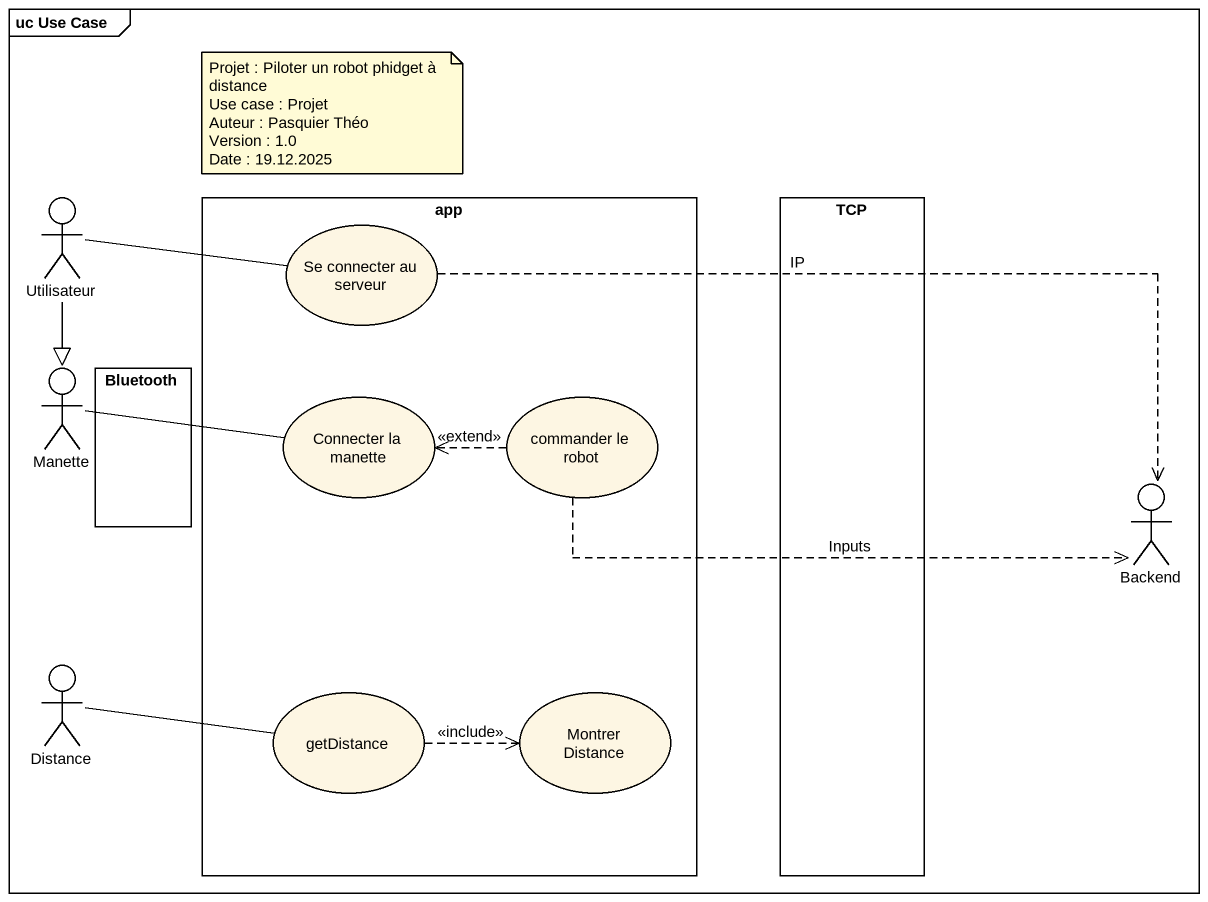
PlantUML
@startuml
mainframe uc Use Case
actor Utilisateur
rectangle app {
  usecase "Se connecter au serveur" as Se_connecter_au_serveur
  usecase "Connecter la manette" as Connecter_la_manette
  usecase "commander le robot" as commander_le_robot
  usecase getDistance
  usecase "Montrer Distance" as Montrer_Distance
}
rectangle TCP
actor Manette
rectangle Bluetooth
actor Backend
actor Distance
Utilisateur -right- Se_connecter_au_serveur
Utilisateur --|> Manette
Se_connecter_au_serveur .right.> Backend : IP
Manette -right- Connecter_la_manette
commander_le_robot .left.> Connecter_la_manette : <<extend>>
commander_le_robot .right.> Backend : Inputs
Distance -right- getDistance
getDistance .right.> Montrer_Distance : <<include>>
note as N1
  Projet : Piloter un robot phidget à distance
  Use case : Projet
  Auteur : Pasquier Théo
  Version : 1.0
  Date : 19.12.2025
end note
@enduml
